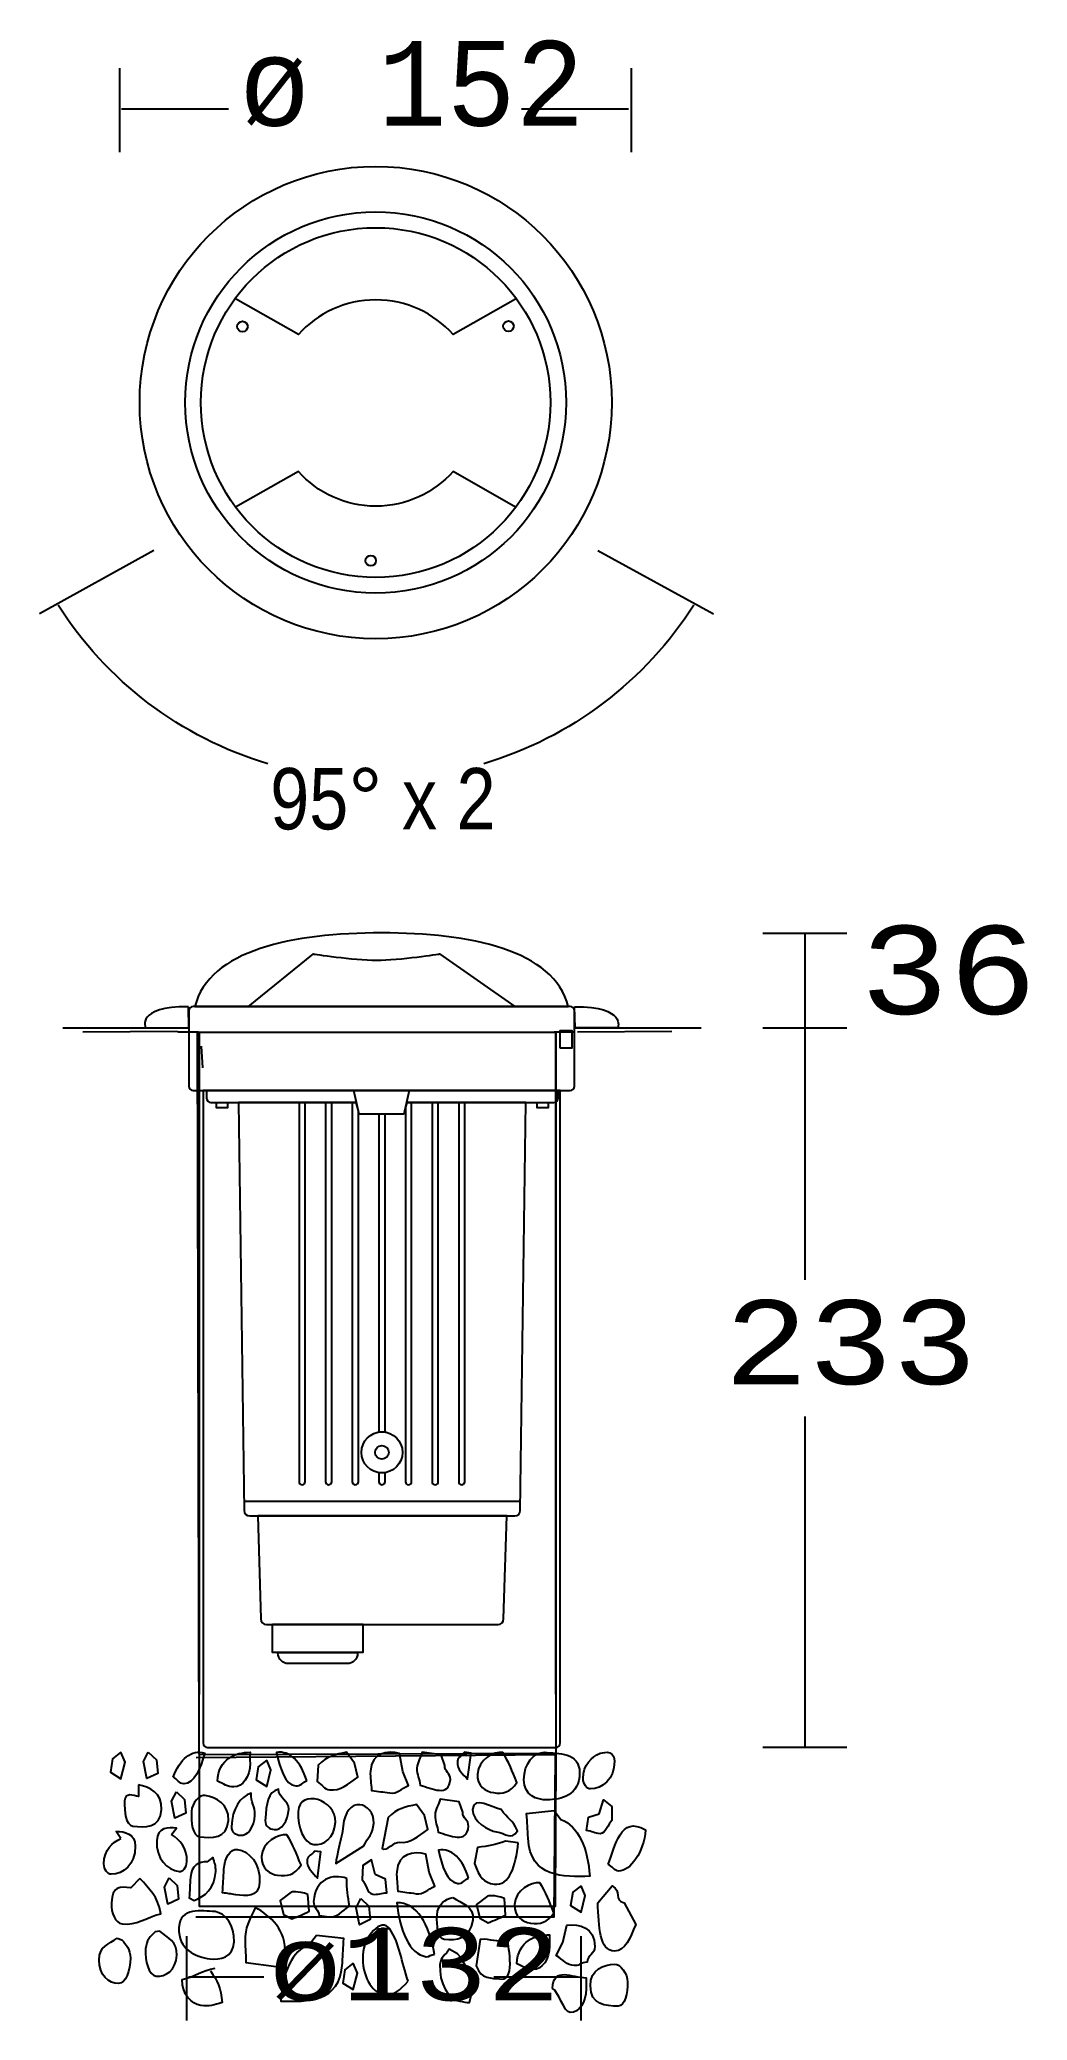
# Model space of a CAD drawing. Extents: x 63 to 179, y 31 to 263.
import ezdxf

# ---------------------------------------------------------------- set-up
doc = ezdxf.new("R2010")
doc.units = 0
doc.layers.add('LIVELLO_1', color=160, linetype='Continuous')
doc.styles.add('STD', font='txt')

# ---------------------------------------------------------------- blocks, each defined once
blk = doc.blocks.new('AI9-BLK2')
at = {"layer": 'LIVELLO_1', "color": 7}
blk.add_line((1.07, -5.32), (2.06, -5.45), dxfattribs=at)
for points in [[(-29.41, 15.21), (-30.4, 14.44), (-30.65, 12.89), (-29.41, 12.12), (-28.91, 14.05)], [(-26.21, 15.21), (-25.27, 14.31), (-25.1, 12.73), (-26.38, 12.13), (-26.77, 14.12)], [(-20.2, 14.95), (21.49, 15.11), (21.41, -2.83), (-20.2, -2.83)], [(-12.35, 14.3), (-13.34, 13.52), (-13.59, 11.98), (-12.35, 11.2), (-11.86, 13.14)], [(-22.92, 10.58), (-21.98, 9.67), (-21.82, 8.1), (-23.09, 7.49), (-23.48, 9.49)], [(-23.76, 0.53), (-22.82, -0.38), (-22.66, -1.96), (-23.93, -2.56), (-24.32, -0.56)], [(-1.33, -1.88), (-0.38, -2.79), (-0.22, -4.37), (-1.5, -4.97), (-1.88, -2.97)], [(24.46, -0.4), (23.47, -1.17), (23.22, -2.72), (24.46, -3.5), (24.95, -1.56)], [(-2.21, -9.46), (-3.21, -10.24), (-3.45, -11.79), (-2.21, -12.56), (-1.72, -10.62)]]:
    blk.add_lwpolyline(points, close=True, dxfattribs=at)
for points, knots in [([(-23.31, 12.3), (-22.88, 12.11), (-22.57, 11.52), (-22.07, 11.52), (-20.78, 11.52), (-20.15, 13.26), (-19.6, 15.11), (-21.15, 15.59), (-22.51, 14.43), (-23.31, 12.3)], [0, 0, 0, 0, 1, 1, 1, 2, 2, 2, 3, 3, 3, 3]), ([(-18.12, 11.83), (-17.4, 11.49), (-16.93, 11.16), (-16.18, 11.16), (-15.17, 11.16), (-14.3, 12.34), (-14.3, 13.92), (-14.3, 14.43), (-14.34, 14.71), (-14.3, 15.21), (-16, 15.21), (-17.98, 14.48), (-18.12, 11.83)], [0, 0, 0, 0, 1, 1, 1, 2, 2, 2, 3, 3, 3, 4, 4, 4, 4]), ([(-7.67, 11.88), (-8.11, 11.74), (-8.45, 11.21), (-8.94, 11.27), (-10.24, 11.45), (-10.76, 13.27), (-11.21, 15.18), (-9.64, 15.45), (-8.35, 14.11), (-7.67, 11.88)], [0, 0, 0, 0, 1, 1, 1, 2, 2, 2, 3, 3, 3, 3]), ([(-2.08, 13.92), (-2.08, 13.92), (-1.68, 12.31), (-1.68, 12.31), (-2.84, 11.5), (-3.7, 10.65), (-4.99, 10.82), (-5.61, 10.9), (-5.89, 11.43), (-6.43, 11.79), (-6.43, 11.79), (-6.32, 13.72), (-6.32, 13.72), (-5.27, 14.75), (-4.26, 15), (-3.01, 15.21), (-3.01, 15.21), (-2.08, 13.92), (-2.08, 13.92)], [0, 0, 0, 0, 1, 1, 1, 2, 2, 2, 3, 3, 3, 4, 4, 4, 5, 5, 5, 6, 6, 6, 6]), ([(3.58, 12.97), (3.58, 12.97), (4.24, 11.32), (4.24, 11.32), (3.4, 10.95), (2.94, 10.33), (2.07, 10.45), (1.21, 10.57), (0.78, 10.63), (-0.09, 10.75), (-0.1, 11.62), (-0.26, 12.13), (-0.21, 13), (-0.09, 15.22), (1.79, 15.45), (3.2, 15.06), (3.2, 15.06), (3.58, 12.97), (3.58, 12.97)], [0, 0, 0, 0, 1, 1, 1, 2, 2, 2, 3, 3, 3, 4, 4, 4, 5, 5, 5, 6, 6, 6, 6]), ([(8.5, 13.68), (8.45, 12.91), (9.19, 12.81), (9.15, 12.04), (9.03, 9.92), (6.97, 10.98), (5.63, 11.36), (5.55, 12.05), (5.2, 12.58), (5.24, 13.35), (5.29, 14.12), (5.68, 14.56), (5.85, 15.21), (5.85, 15.21), (8.07, 14.91), (8.07, 14.91), (8.07, 14.91), (8.5, 13.68), (8.5, 13.68)], [0, 0, 0, 0, 1, 1, 1, 2, 2, 2, 3, 3, 3, 4, 4, 4, 5, 5, 5, 6, 6, 6, 6]), ([(10.78, 15.21), (10.78, 15.21), (11.58, 15.11), (11.58, 15.11), (11.58, 15.11), (11.16, 12.05), (11.16, 12.05), (10.64, 12.71), (9.91, 13.1), (9.97, 14.16), (10.01, 14.74), (10.63, 14.75), (10.78, 15.21)], [0, 0, 0, 0, 1, 1, 1, 2, 2, 2, 3, 3, 3, 4, 4, 4, 4]), ([(15.29, 15.2), (16.02, 14.02), (16.37, 13.07), (16.94, 11.69), (16.15, 10.5), (15.3, 10.33), (14.19, 10.49), (13.29, 10.61), (12.25, 11.26), (12.32, 12.66), (12.42, 14.35), (14.21, 15.35), (15.29, 15.2)], [0, 0, 0, 0, 1, 1, 1, 2, 2, 2, 3, 3, 3, 4, 4, 4, 4]), ([(20.18, 15.21), (18.95, 15.21), (17.76, 13.92), (17.76, 12), (17.76, 10.14), (19.28, 9.64), (20.47, 9.64), (22.12, 9.64), (24.28, 10.2), (24.28, 12.79), (24.28, 15.27), (21.77, 15.04), (20.18, 15.21)], [0, 0, 0, 0, 1, 1, 1, 2, 2, 2, 3, 3, 3, 4, 4, 4, 4]), ([(26.68, 15.09), (25.7, 14.64), (24.69, 13.79), (24.69, 12.16), (24.69, 11.48), (25.13, 10.92), (25.56, 10.92), (26.93, 10.92), (28.37, 12.05), (28.37, 14.19), (28.37, 15.71), (26.68, 15.09), (26.68, 15.09)], [0, 0, 0, 0, 1, 1, 1, 2, 2, 2, 3, 3, 3, 4, 4, 4, 4]), ([(-27.36, 11.41), (-26.1, 11.18), (-24.55, 10.46), (-24.66, 8.5), (-24.78, 6.31), (-26.62, 6.39), (-28.02, 6.58), (-28.85, 6.69), (-29.05, 8.25), (-28.98, 9.54), (-28.92, 10.55), (-28, 10.17), (-27.36, 10.02), (-27.36, 10.02), (-27.36, 11.41), (-27.36, 11.41)], [0, 0, 0, 0, 1, 1, 1, 2, 2, 2, 3, 3, 3, 4, 4, 4, 5, 5, 5, 5]), ([(-19.54, 10.16), (-18.29, 9.93), (-16.73, 9.21), (-16.84, 7.24), (-16.97, 5.06), (-18.81, 5.14), (-20.2, 5.33), (-21.03, 5.44), (-21.23, 7), (-21.16, 8.29), (-21.1, 9.3), (-20.18, 10.3), (-19.54, 10.16)], [0, 0, 0, 0, 1, 1, 1, 2, 2, 2, 3, 3, 3, 4, 4, 4, 4]), ([(-13.74, 7.86), (-13.81, 6.46), (-14.56, 5.37), (-15.46, 5.5), (-15.93, 5.56), (-16.53, 5.81), (-16.49, 6.54), (-16.37, 8.62), (-15.46, 10.02), (-14.17, 10.41), (-14.23, 9.4), (-13.68, 8.87), (-13.74, 7.86)], [0, 0, 0, 0, 1, 1, 1, 2, 2, 2, 3, 3, 3, 4, 4, 4, 4]), ([(-9.77, 8.55), (-9.85, 7.14), (-10.6, 6.06), (-11.49, 6.18), (-11.96, 6.25), (-12.56, 6.5), (-12.52, 7.23), (-12.4, 9.3), (-12.25, 10.51), (-10.96, 10.9), (-11.02, 9.89), (-9.71, 9.56), (-9.77, 8.55)], [0, 0, 0, 0, 1, 1, 1, 2, 2, 2, 3, 3, 3, 4, 4, 4, 4]), ([(-4.31, 7.02), (-4.42, 5.17), (-5.66, 4.26), (-6.85, 4.42), (-8.03, 4.59), (-8.76, 6.44), (-8.65, 8.29), (-8.5, 10.99), (-4.16, 9.71), (-4.31, 7.02)], [0, 0, 0, 0, 1, 1, 1, 2, 2, 2, 3, 3, 3, 3]), ([(10.61, 8.2), (10.57, 7.42), (11.31, 7.32), (11.27, 6.55), (11.14, 4.43), (9.09, 5.49), (7.74, 5.87), (7.66, 6.56), (7.32, 7.09), (7.36, 7.86), (7.4, 8.64), (7.8, 9.07), (7.96, 9.72), (7.96, 9.72), (10.18, 9.42), (10.18, 9.42), (10.18, 9.42), (10.61, 8.2), (10.61, 8.2)], [0, 0, 0, 0, 1, 1, 1, 2, 2, 2, 3, 3, 3, 4, 4, 4, 5, 5, 5, 6, 6, 6, 6]), ([(15.11, 8.53), (15.85, 7.36), (16.43, 7.4), (17.01, 6.02), (16.21, 4.83), (15.67, 5.76), (14.55, 5.91), (13.66, 6.03), (11.68, 7.13), (11.76, 8.53), (11.86, 10.22), (14.04, 8.68), (15.11, 8.53)], [0, 0, 0, 0, 1, 1, 1, 2, 2, 2, 3, 3, 3, 4, 4, 4, 4]), ([(26.57, 8.01), (26.57, 8.01), (25.33, 7.63), (25.33, 7.63), (25.33, 7.63), (25.08, 6.08), (25.08, 6.08), (25.7, 5.98), (26.07, 5.69), (26.69, 5.69), (27.37, 5.69), (27.56, 6.75), (28.05, 7.24), (28.05, 7.24), (28.05, 8.88), (28.05, 8.88), (28.05, 8.88), (27.07, 9.66), (27.07, 9.66), (27.07, 9.66), (26.57, 8.01), (26.57, 8.01)], [0, 0, 0, 0, 1, 1, 1, 2, 2, 2, 3, 3, 3, 4, 4, 4, 5, 5, 5, 6, 6, 6, 7, 7, 7, 7]), ([(0.18, 6.91), (0.11, 5.66), (-0.53, 5.26), (-0.96, 4.25), (-0.96, 4.25), (-4.27, 2.19), (-4.27, 2.19), (-4.23, 2.97), (-3.42, 5.85), (-3.38, 6.62), (-3.29, 8.16), (-2.42, 9.21), (-1.44, 9.08), (-0.64, 8.97), (0.25, 8.16), (0.18, 6.91)], [0, 0, 0, 0, 1, 1, 1, 2, 2, 2, 3, 3, 3, 4, 4, 4, 5, 5, 5, 5]), ([(6.12, 7.8), (6.12, 7.8), (6.52, 6.19), (6.52, 6.19), (5.36, 5.37), (4.5, 4.52), (3.21, 4.69), (2.59, 4.78), (1.7, 3.58), (1.16, 3.94), (1.16, 3.94), (1.88, 7.6), (1.88, 7.6), (2.93, 8.62), (3.94, 8.87), (5.19, 9.09), (5.19, 9.09), (6.12, 7.8), (6.12, 7.8)], [0, 0, 0, 0, 1, 1, 1, 2, 2, 2, 3, 3, 3, 4, 4, 4, 5, 5, 5, 6, 6, 6, 6]), ([(21.3, 8.39), (21.3, 8.39), (18.08, 8.05), (18.08, 8.05), (18.15, 6.89), (18.18, 6.31), (18.25, 5.15), (18.51, 0.43), (22.41, 0.67), (25.46, 0.7), (25.27, 3.98), (24.13, 6.64), (22.1, 7.33), (22.1, 7.33), (21.3, 8.39), (21.3, 8.39)], [0, 0, 0, 0, 1, 1, 1, 2, 2, 2, 3, 3, 3, 4, 4, 4, 5, 5, 5, 5]), ([(27.64, 2.09), (28.07, 1.9), (28.38, 1.32), (28.87, 1.32), (30.18, 1.32), (31.84, 3.51), (31.98, 6.13), (29.07, 7.88), (28.44, 4.22), (27.64, 2.09)], [0, 0, 0, 0, 1, 1, 1, 2, 2, 2, 3, 3, 3, 3]), ([(-29.43, 5.11), (-30.4, 4.66), (-31.41, 3.81), (-31.41, 2.18), (-31.41, 1.5), (-30.97, 0.94), (-30.54, 0.94), (-29.17, 0.94), (-27.73, 2.06), (-27.73, 4.21), (-27.73, 5.73), (-28.99, 5.95), (-29.97, 5.95), (-29.97, 5.95), (-29.43, 5.11), (-29.43, 5.11)], [0, 0, 0, 0, 1, 1, 1, 2, 2, 2, 3, 3, 3, 4, 4, 4, 5, 5, 5, 5]), ([(-23.5, 5.58), (-22.55, 5), (-21.6, 4.02), (-21.69, 2.39), (-21.72, 1.71), (-22.19, 1.21), (-22.61, 1.27), (-23.98, 1.46), (-25.35, 2.78), (-25.23, 4.91), (-25.15, 6.42), (-23.88, 6.48), (-22.91, 6.35), (-22.91, 6.35), (-23.5, 5.58), (-23.5, 5.58)], [0, 0, 0, 0, 1, 1, 1, 2, 2, 2, 3, 3, 3, 4, 4, 4, 5, 5, 5, 5]), ([(-9.98, 5.54), (-9.24, 4.36), (-8.9, 3.41), (-8.33, 2.03), (-9.12, 0.84), (-9.95, 0.67), (-11.07, 0.82), (-11.97, 0.95), (-13.01, 1.6), (-12.94, 3), (-12.85, 4.69), (-11.05, 5.69), (-9.98, 5.54)], [0, 0, 0, 0, 1, 1, 1, 2, 2, 2, 3, 3, 3, 4, 4, 4, 4]), ([(17.09, 4.61), (16.81, 1.83), (16.06, -0.45), (14.28, -0.21), (13.04, -0.04), (12.58, 0.56), (11.99, 2.2), (11.99, 2.2), (12.34, 4.09), (12.34, 4.09), (13.65, 4.2), (14.35, 4.4), (15.61, 4.81), (15.61, 4.81), (17.09, 4.61), (17.09, 4.61)], [0, 0, 0, 0, 1, 1, 1, 2, 2, 2, 3, 3, 3, 4, 4, 4, 5, 5, 5, 5]), ([(-18.62, 2.93), (-18.47, 2.29), (-18.28, 1.93), (-18.32, 1.25), (-18.43, -0.77), (-19.6, -1.63), (-20.86, -2.13), (-20.86, -2.13), (-21.42, -1.83), (-21.42, -1.83), (-21.36, -0.88), (-21.33, -0.37), (-21.28, 0.58), (-21.2, 1.99), (-20.24, 2.42), (-19.33, 2.41), (-19.33, 2.41), (-18.62, 2.93), (-18.62, 2.93)], [0, 0, 0, 0, 1, 1, 1, 2, 2, 2, 3, 3, 3, 4, 4, 4, 5, 5, 5, 6, 6, 6, 6]), ([(-15.78, 3.85), (-16.61, 3.96), (-17.29, 2.81), (-17.36, 1.52), (-17.42, 0.45), (-17.45, -0.17), (-17.51, -1.23), (-16.9, -1.32), (-16.58, -1.36), (-15.97, -1.45), (-14.82, -1.6), (-13.28, -1.81), (-13.18, -0.02), (-13.05, 2.17), (-14.38, 3.65), (-15.78, 3.85)], [0, 0, 0, 0, 1, 1, 1, 2, 2, 2, 3, 3, 3, 4, 4, 4, 5, 5, 5, 5]), ([(-6.8, 3.66), (-6.8, 3.66), (-6, 3.55), (-6, 3.55), (-6, 3.55), (-6.42, 0.5), (-6.42, 0.5), (-6.94, 1.16), (-7.67, 1.55), (-7.61, 2.61), (-7.57, 3.19), (-6.95, 3.2), (-6.8, 3.66)], [0, 0, 0, 0, 1, 1, 1, 2, 2, 2, 3, 3, 3, 4, 4, 4, 4]), ([(0.33, 0.91), (0.33, 0.91), (1.55, 0.35), (1.55, 0.35), (1.55, 0.35), (1.71, -1.22), (1.71, -1.22), (1.08, -1.24), (0.7, -1.48), (0.08, -1.39), (-0.6, -1.3), (-0.72, -0.21), (-1.19, 0.34), (-1.19, 0.34), (-1.1, 1.98), (-1.1, 1.98), (-1.1, 1.98), (-0.07, 2.61), (-0.07, 2.61), (-0.07, 2.61), (0.33, 0.91), (0.33, 0.91)], [0, 0, 0, 0, 1, 1, 1, 2, 2, 2, 3, 3, 3, 4, 4, 4, 5, 5, 5, 6, 6, 6, 7, 7, 7, 7]), ([(6.66, 1.19), (6.66, 1.19), (7.32, -0.45), (7.32, -0.45), (6.49, -0.83), (6.02, -1.44), (5.15, -1.33), (4.29, -1.21), (3.86, -1.15), (2.99, -1.03), (2.98, -0.15), (2.82, 0.35), (2.87, 1.22), (2.99, 3.44), (4.87, 3.67), (6.28, 3.28), (6.28, 3.28), (6.66, 1.19), (6.66, 1.19)], [0, 0, 0, 0, 1, 1, 1, 2, 2, 2, 3, 3, 3, 4, 4, 4, 5, 5, 5, 6, 6, 6, 6]), ([(11.29, 0.47), (10.86, 0.33), (10.51, -0.2), (10.02, -0.14), (8.73, 0.04), (8.2, 1.86), (7.75, 3.77), (9.32, 4.04), (10.61, 2.7), (11.29, 0.47)], [0, 0, 0, 0, 1, 1, 1, 2, 2, 2, 3, 3, 3, 3]), ([(-27.22, 0.46), (-26.03, -0.83), (-25.13, -1.58), (-24.74, -3.67), (-26.57, -4.1), (-27.5, -5.1), (-29.29, -4.85), (-30.05, -4.75), (-30.6, -3.6), (-30.53, -2.42), (-30.42, -0.4), (-29.56, -0.47), (-28.27, -0.65), (-28.27, -0.65), (-27.22, 0.46), (-27.22, 0.46)], [0, 0, 0, 0, 1, 1, 1, 2, 2, 2, 3, 3, 3, 4, 4, 4, 5, 5, 5, 5]), ([(-2.98, 0.45), (-2.98, -0.82), (-2.85, -1.61), (-2.66, -2.8), (-3.62, -3.35), (-4.04, -4.17), (-5.03, -4.03), (-5.46, -3.97), (-5.77, -3.93), (-6.2, -3.87), (-6.23, -3.19), (-6.9, -3), (-6.86, -2.23), (-6.71, 0.38), (-4.62, 1.06), (-2.98, 0.45)], [0, 0, 0, 0, 1, 1, 1, 2, 2, 2, 3, 3, 3, 4, 4, 4, 5, 5, 5, 5]), ([(19.63, -0.07), (20.36, -1.24), (20.71, -2.19), (21.28, -3.57), (20.49, -4.76), (19.65, -4.93), (18.54, -4.78), (17.64, -4.66), (16.59, -4), (16.67, -2.6), (16.76, -0.92), (18.55, 0.08), (19.63, -0.07)], [0, 0, 0, 0, 1, 1, 1, 2, 2, 2, 3, 3, 3, 4, 4, 4, 4]), ([(-7.52, -1.42), (-7.52, -1.42), (-7.38, -3.38), (-7.38, -3.38), (-8.14, -3.77), (-8.65, -3.99), (-9.41, -4.27), (-9.41, -4.27), (-10.38, -3.75), (-10.38, -3.75), (-10.38, -3.75), (-10.79, -2.14), (-10.79, -2.14), (-10.79, -2.14), (-9.49, -1.15), (-9.49, -1.15), (-9.49, -1.15), (-8.67, -0.97), (-7.52, -1.42)], [0, 0, 0, 0, 1, 1, 1, 2, 2, 2, 3, 3, 3, 4, 4, 4, 5, 5, 5, 6, 6, 6, 6]), ([(9.44, -1.78), (8.62, -1.96), (7.66, -2.51), (7.59, -3.86), (7.52, -5.02), (7.68, -6.59), (8.42, -6.69), (9.84, -6.89), (11.47, -6.62), (11.78, -4.43), (12, -2.72), (10.4, -2.49), (9.44, -1.78)], [0, 0, 0, 0, 1, 1, 1, 2, 2, 2, 3, 3, 3, 4, 4, 4, 4]), ([(15.47, -1.88), (15.47, -1.88), (15.61, -3.84), (15.61, -3.84), (14.84, -4.22), (14.33, -4.44), (13.57, -4.73), (13.57, -4.73), (12.61, -4.21), (12.61, -4.21), (12.61, -4.21), (12.2, -2.6), (12.2, -2.6), (12.2, -2.6), (13.5, -1.61), (13.5, -1.61), (13.5, -1.61), (14.32, -1.43), (15.47, -1.88)], [0, 0, 0, 0, 1, 1, 1, 2, 2, 2, 3, 3, 3, 4, 4, 4, 5, 5, 5, 6, 6, 6, 6]), ([(26.41, -2.4), (26.54, -5.2), (26.58, -8.04), (28.38, -8.04), (29.62, -8.04), (30.18, -6.5), (30.86, -4.95), (30.86, -4.95), (29.49, -2.4), (29.49, -2.4), (28.19, -2.11), (29.33, -1.01), (28.09, -0.43), (28.09, -0.43), (26.41, -2.4), (26.41, -2.4)], [0, 0, 0, 0, 1, 1, 1, 2, 2, 2, 3, 3, 3, 4, 4, 4, 5, 5, 5, 5]), ([(-18.4, -3.43), (-17.18, -3.6), (-16.06, -5.05), (-16.17, -6.96), (-16.27, -8.81), (-17.81, -9.11), (-19, -8.95), (-20.64, -8.72), (-22.77, -7.87), (-22.62, -5.29), (-22.48, -2.82), (-19.98, -3.38), (-18.4, -3.43)], [0, 0, 0, 0, 1, 1, 1, 2, 2, 2, 3, 3, 3, 4, 4, 4, 4]), ([(-13.67, -2.91), (-11.93, -4.03), (-10.02, -5.45), (-10.19, -8.44), (-10.23, -9.31), (-10.86, -9.32), (-11.26, -9.85), (-11.26, -9.85), (-14.78, -9.37), (-14.78, -9.37), (-14.77, -8.2), (-14.92, -7.5), (-14.86, -6.34), (-14.77, -4.8), (-14.17, -4.11), (-13.67, -2.91)], [0, 0, 0, 0, 1, 1, 1, 2, 2, 2, 3, 3, 3, 4, 4, 4, 5, 5, 5, 5]), ([(4.2, -11.58), (3.21, -12.61), (2.55, -13.3), (1.38, -13.13), (-0.1, -12.93), (-1.23, -10.84), (-1.1, -8.52), (-0.97, -6.3), (1.08, -4.06), (2.06, -5.45), (3.26, -7.27), (3.4, -9.23), (4.2, -11.58)], [0, 0, 0, 0, 1, 1, 1, 2, 2, 2, 3, 3, 3, 4, 4, 4, 4]), ([(7.28, -8.44), (6.91, -8.39), (6.7, -8.75), (6.33, -8.7), (4.3, -8.42), (3.21, -5.55), (2.89, -2.4), (5.2, -2.32), (6.73, -4.87), (7.28, -8.44)], [0, 0, 0, 0, 1, 1, 1, 2, 2, 2, 3, 3, 3, 3]), ([(-29.86, -6.55), (-30.79, -7.23), (-31.98, -7.45), (-31.98, -9.09), (-31.98, -10.84), (-30.83, -11.85), (-29.71, -11.85), (-28.81, -11.85), (-28.31, -10.27), (-28.31, -8.86), (-28.31, -7.85), (-28.81, -7.29), (-29.32, -6.72), (-29.32, -6.72), (-29.86, -6.55), (-29.86, -6.55)], [0, 0, 0, 0, 1, 1, 1, 2, 2, 2, 3, 3, 3, 4, 4, 4, 5, 5, 5, 5]), ([(-24.85, -5.72), (-23.95, -6.52), (-22.78, -6.9), (-22.88, -8.53), (-22.97, -10.27), (-24.18, -11.12), (-25.29, -10.97), (-26.19, -10.85), (-26.6, -9.21), (-26.52, -7.8), (-26.47, -6.79), (-25.94, -6.3), (-25.4, -5.81), (-25.4, -5.81), (-24.85, -5.72), (-24.85, -5.72)], [0, 0, 0, 0, 1, 1, 1, 2, 2, 2, 3, 3, 3, 4, 4, 4, 5, 5, 5, 5]), ([(-6.54, -6.22), (-6.54, -6.22), (-3.33, -6.56), (-3.33, -6.56), (-3.39, -7.72), (-3.43, -8.3), (-3.49, -9.46), (-3.76, -14.18), (-7.66, -13.94), (-10.7, -13.91), (-10.52, -10.63), (-9.37, -7.97), (-7.34, -7.28), (-7.34, -7.28), (-6.54, -6.22), (-6.54, -6.22)], [0, 0, 0, 0, 1, 1, 1, 2, 2, 2, 3, 3, 3, 4, 4, 4, 5, 5, 5, 5]), ([(15.11, -11.32), (13.88, -11.15), (12.77, -11.43), (12.18, -9.79), (12.18, -9.79), (12.63, -6.68), (12.63, -6.68), (13.94, -6.57), (14.55, -7.14), (15.81, -6.73), (15.81, -6.73), (16.9, -11.57), (15.11, -11.32)], [0, 0, 0, 0, 1, 1, 1, 2, 2, 2, 3, 3, 3, 4, 4, 4, 4]), ([(16.93, -9.52), (17.66, -9.86), (18.12, -10.2), (18.88, -10.2), (19.89, -10.2), (20.75, -9.01), (20.75, -7.44), (20.75, -6.93), (20.72, -6.65), (20.75, -6.14), (19.06, -6.14), (17.08, -6.87), (16.93, -9.52)], [0, 0, 0, 0, 1, 1, 1, 2, 2, 2, 3, 3, 3, 4, 4, 4, 4]), ([(22.3, -7.03), (22.3, -7.03), (21.55, -8.58), (21.55, -8.58), (22.36, -9.07), (22.79, -9.74), (23.66, -9.74), (24.53, -9.74), (24.29, -9.35), (25.16, -9.35), (25.22, -8.48), (26.07, -8.39), (26.07, -7.52), (26.07, -5.29), (24.21, -4.81), (22.79, -5), (22.79, -5), (22.3, -7.03), (22.3, -7.03)], [0, 0, 0, 0, 1, 1, 1, 2, 2, 2, 3, 3, 3, 4, 4, 4, 5, 5, 5, 6, 6, 6, 6]), ([(9.99, -8.35), (10.99, -9.46), (11.34, -10.77), (11.74, -12.58), (11.74, -12.58), (11.41, -14.08), (11.41, -14.08), (10.98, -14.03), (10.67, -13.98), (10.24, -13.92), (8.88, -13.74), (7.81, -11.74), (7.93, -9.62), (7.99, -8.66), (8.61, -8.55), (9.02, -7.83), (9.02, -7.83), (9.99, -8.35), (9.99, -8.35)], [0, 0, 0, 0, 1, 1, 1, 2, 2, 2, 3, 3, 3, 4, 4, 4, 5, 5, 5, 6, 6, 6, 6]), ([(-18.93, -10.37), (-18.15, -11.44), (-17.67, -12.41), (-17.58, -14.06), (-18.5, -14.39), (-19.09, -14.54), (-20.06, -14.4), (-21.17, -14.25), (-22.27, -13.14), (-22.24, -11.39), (-20.7, -10.98), (-19.94, -10.29), (-18.37, -10.05)], [0, 0, 0, 0, 1, 1, 1, 2, 2, 2, 3, 3, 3, 4, 4, 4, 4]), ([(21.1, -12.42), (21.82, -12.75), (22.42, -15.23), (23.18, -15.23), (24.19, -15.23), (25.05, -14.05), (25.05, -12.47), (25.05, -11.96), (25.02, -11.68), (25.05, -11.17), (23.36, -11.17), (21.25, -9.77), (21.1, -12.42)], [0, 0, 0, 0, 1, 1, 1, 2, 2, 2, 3, 3, 3, 4, 4, 4, 4]), ([(28.39, -9.58), (27.12, -9.64), (25.54, -10.15), (25.54, -12.12), (25.54, -14.32), (27.37, -14.49), (28.78, -14.49), (29.61, -14.49), (29.9, -12.97), (29.9, -11.67), (29.9, -10.66), (29.03, -9.53), (28.39, -9.58)], [0, 0, 0, 0, 1, 1, 1, 2, 2, 2, 3, 3, 3, 4, 4, 4, 4])]:
    blk.add_open_spline(points, degree=3, knots=knots, dxfattribs=at)
blk = doc.blocks.new('AI9-BLK1')
at = {"layer": 'LIVELLO_1', "color": 7}
for p, q in [((-46.9, 102.74), (-46.9, 112.58)), ((13.01, 102.74), (13.01, 112.58)), ((-34.19, 107.79), (-46.71, 107.79)), ((12.66, 107.79), (0.1, 107.79)), ((-42.93, 56.17), (-56.3, 48.74)), ((9.04, 56.17), (22.6, 48.74)), ((28.38, 11.39), (38.21, 11.39)), ((33.32, 0.34), (33.32, 11.41)), ((-53.57, 0.32), (-38.81, 0.32)), ((6.39, 0.32), (21.15, 0.32)), ((28.38, 0.32), (38.21, 0.32)), ((33.29, 0.32), (33.29, -29.19)), ((-51.24, -0.17), (-40.14, -0.09)), ((-37.7, -0.18), (-40.11, -0.18)), ((-37.6, -0.17), (-37.6, -77.7)), ((-37.4, -1.82), (-37.24, -4.39)), ((6.37, -0.18), (3.96, -0.18)), ((4.13, -77.66), (4.13, -0.17)), ((6.66, -0.17), (17.7, -0.09)), ((33.29, -45.18), (33.29, -83.85)), ((-32.34, -55.07), (-0.06, -55.07)), ((28.38, -83.85), (38.21, -83.85)), ((-39.06, -115.81), (-39.06, -105.98)), ((7.09, -115.81), (7.09, -105.97)), ((-30.05, -110.76), (-38.87, -110.76)), ((6.73, -110.76), (-3.13, -110.76))]:
    blk.add_line(p, q, dxfattribs=at)
for points in [[(-37.6, -84.66), (-37.81, -0.18), (4.13, -0.18), (4.13, -84.61)], [(-37.6, -84.66), (-37.81, -0.18), (4.13, -0.18), (4.13, -84.61)], [(-37.97, -85.07), (4.07, -84.71), (3.91, -103.74), (-38, -103.74)]]:
    blk.add_lwpolyline(points, dxfattribs=at)
for points in [[(4.6, -2.03), (6.06, -2.03), (6.06, -0.03), (4.6, -0.03)], [(-35.6, -8.42), (-34.3, -8.42), (-34.3, -9.07), (-35.6, -9.07)], [(-19.52, -7.01), (-13.02, -7.01), (-13.67, -9.79), (-18.87, -9.79)], [(1.94, -8.42), (3.24, -8.42), (3.24, -9.07), (1.94, -9.07)], [(-29.02, -69.44), (-18.44, -69.44), (-18.44, -72.76), (-29.02, -72.76)]]:
    blk.add_lwpolyline(points, close=True, dxfattribs=at)
for centre, radius in [((-16.95, 73.46), 27.63), ((-16.95, 73.46), 22.3), ((-16.95, 73.46), 20.46), ((-32.55, 82.35), 0.614), ((-1.41, 82.39), 0.614), ((-17.53, 54.96), 0.613), ((-16.22, -49.36), 2.4), ((-16.22, -49.36), 0.799)]:
    blk.add_circle(centre, radius, dxfattribs=at)
for points, knots in [([(-0.59, 85.57), (-0.59, 85.57), (-7.89, 81.42), (-7.89, 81.42), (-10.11, 83.91), (-13.35, 85.47), (-16.95, 85.47), (-20.54, 85.47), (-23.77, 83.91), (-25.99, 81.42), (-25.99, 81.42), (-33.35, 85.6), (-33.35, 85.6)], [0, 0, 0, 0, 1, 1, 1, 2, 2, 2, 3, 3, 3, 4, 4, 4, 4]), ([(-0.59, 61.24), (-0.59, 61.24), (-7.89, 65.4), (-7.89, 65.4), (-10.11, 62.9), (-13.35, 61.34), (-16.95, 61.34), (-20.54, 61.34), (-23.77, 62.9), (-25.99, 65.39), (-25.99, 65.39), (-33.35, 61.21), (-33.35, 61.21)], [0, 0, 0, 0, 1, 1, 1, 2, 2, 2, 3, 3, 3, 4, 4, 4, 4]), ([(-38.12, 2.8), (-36.47, 9.43), (-26.63, 11.41), (-16.26, 11.41), (-5.89, 11.41), (3.94, 9.43), (5.6, 2.8), (5.6, 2.8), (-38.12, 2.8), (-38.12, 2.8)], [0, 0, 0, 0, 1, 1, 1, 2, 2, 2, 3, 3, 3, 3]), ([(-31.86, 2.8), (-31.86, 2.8), (-24.25, 8.95), (-24.25, 8.95), (-24.25, 8.95), (-19.61, 8.22), (-16.86, 8.22), (-14.12, 8.22), (-9.48, 8.95), (-9.48, 8.95), (-9.48, 8.95), (-0.67, 2.8), (-0.67, 2.8)], [0, 0, 0, 0, 1, 1, 1, 2, 2, 2, 3, 3, 3, 4, 4, 4, 4]), ([(-38.88, 2.78), (-38.88, 2.78), (-38.81, 0.32), (-38.81, 0.32), (-38.81, 0.32), (-43.88, 0.32), (-43.88, 0.32), (-43.88, 0.32), (-45.06, 2.78), (-38.88, 2.78)], [0, 0, 0, 0, 1, 1, 1, 2, 2, 2, 3, 3, 3, 3]), ([(-38.32, 2.8), (-38.32, 2.8), (5.8, 2.8), (5.8, 2.8), (6.09, 2.8), (6.32, 2.57), (6.32, 2.28), (6.32, 2.28), (6.32, -6.5), (6.32, -6.5), (6.32, -6.78), (6.09, -7.02), (5.8, -7.02), (5.8, -7.02), (-38.32, -7.02), (-38.32, -7.02), (-38.61, -7.02), (-38.84, -6.78), (-38.84, -6.5), (-38.84, -6.5), (-38.84, 2.28), (-38.84, 2.28), (-38.84, 2.57), (-38.61, 2.8), (-38.32, 2.8)], [0, 0, 0, 0, 1, 1, 1, 2, 2, 2, 3, 3, 3, 4, 4, 4, 5, 5, 5, 6, 6, 6, 7, 7, 7, 8, 8, 8, 8]), ([(6.32, 2.78), (6.32, 2.78), (6.39, 0.32), (6.39, 0.32), (6.39, 0.32), (11.38, 0.32), (11.38, 0.32), (11.38, 0.32), (12.49, 2.78), (6.32, 2.78)], [0, 0, 0, 0, 1, 1, 1, 2, 2, 2, 3, 3, 3, 3]), ([(4.63, -7.02), (4.63, -7.02), (4.63, -83.36), (4.63, -83.36), (4.63, -83.65), (4.4, -83.88), (4.11, -83.88), (4.11, -83.88), (-36.63, -83.88), (-36.63, -83.88), (-36.92, -83.88), (-37.15, -83.65), (-37.15, -83.36), (-37.15, -83.36), (-37.15, -7.02), (-37.15, -7.02), (-37.15, -7.02), (4.63, -7.02), (4.63, -7.02)], [0, 0, 0, 0, 1, 1, 1, 2, 2, 2, 3, 3, 3, 4, 4, 4, 5, 5, 5, 6, 6, 6, 6]), ([(-36.26, -8.42), (-36.54, -8.42), (-36.77, -8.18), (-36.77, -7.89), (-36.77, -7.89), (-36.77, -7.02), (-36.77, -7.02), (-36.77, -7.02), (-19.52, -7.01), (-19.52, -7.01), (-19.52, -7.01), (-19.19, -8.42), (-19.19, -8.42), (-19.19, -8.42), (-36.26, -8.42), (-36.26, -8.42)], [0, 0, 0, 0, 1, 1, 1, 2, 2, 2, 3, 3, 3, 4, 4, 4, 5, 5, 5, 5]), ([(-6.51, -8.42), (-6.51, -8.42), (0.63, -8.42), (0.63, -8.42), (0.63, -8.42), (-0.02, -56.15), (-0.02, -56.15), (-0.02, -56.51), (-0.31, -56.8), (-0.67, -56.8), (-0.67, -56.8), (-31.7, -56.8), (-31.7, -56.8), (-32.06, -56.8), (-32.35, -56.51), (-32.35, -56.15), (-32.35, -56.15), (-33, -8.42), (-33, -8.42), (-33, -8.42), (-25.92, -8.42), (-25.92, -8.42), (-25.92, -8.42), (-19.19, -8.42), (-19.19, -8.42), (-19.19, -8.42), (-18.87, -9.79), (-18.87, -9.79), (-18.87, -9.79), (-13.67, -9.79), (-13.67, -9.79), (-13.67, -9.79), (-13.34, -8.42), (-13.34, -8.42), (-13.34, -8.42), (-6.51, -8.42), (-6.51, -8.42)], [0, 0, 0, 0, 1, 1, 1, 2, 2, 2, 3, 3, 3, 4, 4, 4, 5, 5, 5, 6, 6, 6, 7, 7, 7, 8, 8, 8, 9, 9, 9, 10, 10, 10, 11, 11, 11, 12, 12, 12, 12]), ([(-25.2, -8.42), (-25.2, -8.42), (-25.2, -52.79), (-25.2, -52.79), (-25.2, -52.98), (-25.35, -53.14), (-25.57, -53.14), (-25.76, -53.14), (-25.92, -52.98), (-25.92, -52.79), (-25.92, -52.79), (-25.92, -8.42), (-25.92, -8.42), (-25.92, -8.42), (-25.2, -8.42), (-25.2, -8.42)], [0, 0, 0, 0, 1, 1, 1, 2, 2, 2, 3, 3, 3, 4, 4, 4, 5, 5, 5, 5]), ([(-22.09, -8.42), (-22.09, -8.42), (-22.09, -52.79), (-22.09, -52.79), (-22.09, -52.98), (-22.24, -53.14), (-22.46, -53.14), (-22.65, -53.14), (-22.81, -52.98), (-22.81, -52.79), (-22.81, -52.79), (-22.81, -8.42), (-22.81, -8.42), (-22.81, -8.42), (-22.09, -8.42), (-22.09, -8.42)], [0, 0, 0, 0, 1, 1, 1, 2, 2, 2, 3, 3, 3, 4, 4, 4, 5, 5, 5, 5]), ([(-18.97, -9.4), (-18.97, -9.4), (-18.97, -52.79), (-18.97, -52.79), (-18.97, -52.98), (-19.13, -53.14), (-19.34, -53.14), (-19.54, -53.14), (-19.69, -52.98), (-19.69, -52.79), (-19.69, -52.79), (-19.69, -8.42), (-19.69, -8.42), (-19.69, -8.42), (-19.22, -8.42), (-19.22, -8.42), (-19.22, -8.42), (-18.97, -9.4), (-18.97, -9.4)], [0, 0, 0, 0, 1, 1, 1, 2, 2, 2, 3, 3, 3, 4, 4, 4, 5, 5, 5, 6, 6, 6, 6]), ([(-12.74, -8.42), (-12.74, -8.42), (-12.74, -52.79), (-12.74, -52.79), (-12.74, -52.98), (-12.9, -53.14), (-13.11, -53.14), (-13.31, -53.14), (-13.46, -52.98), (-13.46, -52.79), (-13.46, -52.79), (-13.46, -8.98), (-13.46, -8.98), (-13.46, -8.98), (-13.32, -8.42), (-13.32, -8.42), (-13.32, -8.42), (-12.74, -8.42), (-12.74, -8.42)], [0, 0, 0, 0, 1, 1, 1, 2, 2, 2, 3, 3, 3, 4, 4, 4, 5, 5, 5, 6, 6, 6, 6]), ([(-13.02, -7.01), (-13.02, -7.01), (4.41, -7.02), (4.41, -7.02), (4.41, -7.02), (4.41, -7.89), (4.41, -7.89), (4.41, -8.18), (4.18, -8.42), (3.89, -8.42), (3.89, -8.42), (-13.34, -8.42), (-13.34, -8.42), (-13.34, -8.42), (-13.02, -7.01), (-13.02, -7.01)], [0, 0, 0, 0, 1, 1, 1, 2, 2, 2, 3, 3, 3, 4, 4, 4, 5, 5, 5, 5]), ([(-9.62, -8.42), (-9.62, -8.42), (-9.62, -52.79), (-9.62, -52.79), (-9.62, -52.98), (-9.78, -53.14), (-10, -53.14), (-10.19, -53.14), (-10.35, -52.98), (-10.35, -52.79), (-10.35, -52.79), (-10.35, -8.42), (-10.35, -8.42), (-10.35, -8.42), (-9.62, -8.42), (-9.62, -8.42)], [0, 0, 0, 0, 1, 1, 1, 2, 2, 2, 3, 3, 3, 4, 4, 4, 5, 5, 5, 5]), ([(-6.51, -8.42), (-6.51, -8.42), (-6.51, -52.79), (-6.51, -52.79), (-6.51, -52.98), (-6.67, -53.14), (-6.88, -53.14), (-7.08, -53.14), (-7.23, -52.98), (-7.23, -52.79), (-7.23, -52.79), (-7.23, -8.42), (-7.23, -8.42), (-7.23, -8.42), (-6.51, -8.42), (-6.51, -8.42)], [0, 0, 0, 0, 1, 1, 1, 2, 2, 2, 3, 3, 3, 4, 4, 4, 5, 5, 5, 5]), ([(-15.85, -9.79), (-15.85, -9.79), (-15.85, -46.99), (-15.85, -46.99), (-15.97, -46.97), (-16.09, -46.96), (-16.22, -46.96), (-16.34, -46.96), (-16.46, -46.97), (-16.58, -46.99), (-16.58, -46.99), (-16.58, -9.79), (-16.58, -9.79), (-16.58, -9.79), (-15.85, -9.79), (-15.85, -9.79)], [0, 0, 0, 0, 1, 1, 1, 2, 2, 2, 3, 3, 3, 4, 4, 4, 5, 5, 5, 5]), ([(-15.85, -51.74), (-15.85, -51.74), (-15.85, -52.79), (-15.85, -52.79), (-15.85, -52.98), (-16.01, -53.14), (-16.23, -53.14), (-16.42, -53.14), (-16.58, -52.98), (-16.58, -52.79), (-16.58, -52.79), (-16.58, -51.74), (-16.58, -51.74), (-16.46, -51.75), (-16.34, -51.76), (-16.22, -51.76), (-16.09, -51.76), (-15.97, -51.75), (-15.85, -51.74)], [0, 0, 0, 0, 1, 1, 1, 2, 2, 2, 3, 3, 3, 4, 4, 4, 5, 5, 5, 6, 6, 6, 6]), ([(-1.61, -56.8), (-1.61, -56.8), (-1.97, -68.85), (-1.97, -68.85), (-1.97, -69.21), (-2.26, -69.5), (-2.62, -69.5), (-2.62, -69.5), (-29.75, -69.5), (-29.75, -69.5), (-30.11, -69.5), (-30.4, -69.21), (-30.4, -68.85), (-30.4, -68.85), (-30.76, -56.8), (-30.76, -56.8), (-30.76, -56.8), (-1.61, -56.8), (-1.61, -56.8)], [0, 0, 0, 0, 1, 1, 1, 2, 2, 2, 3, 3, 3, 4, 4, 4, 5, 5, 5, 6, 6, 6, 6]), ([(-28.39, -72.76), (-28.39, -72.76), (-28.39, -72.85), (-28.39, -72.85), (-28.39, -73.53), (-27.84, -74.07), (-27.17, -74.07), (-27.17, -74.07), (-20.29, -74.07), (-20.29, -74.07), (-19.61, -74.07), (-19.07, -73.53), (-19.07, -72.85), (-19.07, -72.85), (-19.07, -72.76), (-19.07, -72.76), (-19.07, -72.76), (-28.39, -72.76), (-28.39, -72.76)], [0, 0, 0, 0, 1, 1, 1, 2, 2, 2, 3, 3, 3, 4, 4, 4, 5, 5, 5, 6, 6, 6, 6])]:
    blk.add_open_spline(points, degree=3, knots=knots, dxfattribs=at)
for points in [[(-29.58, 31.2), (-39.82, 34.25), (-48.49, 40.93), (-54.13, 49.74)], [(20.29, 49.75), (14.66, 40.94), (5.93, 34.25), (-4.31, 31.2)]]:
    blk.add_open_spline(points, degree=3, dxfattribs=at)
blk.add_blockref('AI9-BLK2', (-17.36, -99.66), dxfattribs=at)
at = {"layer": 'LIVELLO_1', "color": 7, "attachment_point": 1, "style": 'STD'}
for s, insert, char_height in [('\\fCourier|b0|i0;\\H9.9217;\\W0.81;\\C7;ø 152', (-32.8, 115.77), 9.9217), ('\\fArial Narrow|b0|i0;\\H7.1721;\\C7;95° x 2', (-29.3, 30.7), 7.1721), ('\\fCourier|b0|i0;\\H10.3320;\\C7;36', (39.76, 12.25), 10.332), ('\\fCourier|b0|i0;\\H9.8347;\\C7;233', (23.84, -31.55), 9.8347), ('\\fCourier|b0|i0;\\H8.4916;\\C7;ø132', (-29.44, -104.99), 8.4916)]:
    blk.add_mtext(s, dxfattribs=dict(at, insert=insert, char_height=char_height))

msp = doc.modelspace()

# ---------------------------------------------------------------- block references
at = {"layer": 'LIVELLO_1', "color": 7}
msp.add_blockref('AI9-BLK1', (119.364463, 147.232529), dxfattribs=at)

doc.saveas('drawing.dxf')
